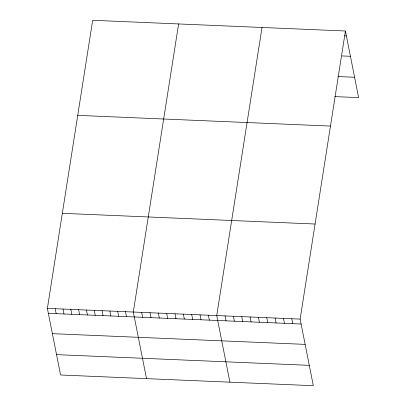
<?xml version="1.0" encoding="UTF-8"?>
<svg xmlns="http://www.w3.org/2000/svg" width="406" height="406" viewBox="0 0 406 406"><rect width="100%" height="100%" fill="white"/><g stroke="black" fill="none" stroke-linecap="round" stroke-linejoin="round"><path stroke-width="0.61" d="M345.425 31.008L300.135 319.096L313.32 385.7L60.575 374.992L47.385 308.387L92.68 20.3L345.425 31.008L358.615 97.613L334.783 96.603M178.615 23.939L133.32 312.026L146.51 378.636M262.022 27.471L216.728 315.563L229.913 382.168M344.613 35.855L346.404 35.931M342.091 55.932L350.434 56.287M337.904 76.551L354.585 77.257M77.729 115.37L330.479 126.073M62.331 213.317L315.081 224.026M47.385 308.387L300.135 319.096M48.36 313.315L301.11 324.018M52.389 333.666L305.139 344.374M56.541 354.641L309.291 365.344M291.792 318.74L292.767 323.668M283.454 318.39L284.428 323.313M275.111 318.035L276.085 322.958M266.772 317.68L267.747 322.608M258.429 317.33L259.404 322.252M250.091 316.974L251.065 321.902M241.748 316.619L242.722 321.547M233.409 316.269L234.384 321.192M225.066 315.914L226.04 320.841M208.385 315.208L209.359 320.136M200.046 314.853L201.021 319.781M191.703 314.503L192.683 319.426M183.365 314.148L184.339 319.075M175.022 313.797L176.001 318.72M166.683 313.442L167.658 318.365M158.34 313.087L159.319 318.015M150.002 312.737L150.976 317.659M141.658 312.381L142.638 317.309M125.505 311.696L126.484 316.624M117.694 311.366L118.669 316.294M109.884 311.037L110.858 315.959M102.068 310.707L103.048 315.629M94.258 310.372L95.232 315.3M86.448 310.042L87.422 314.97M78.632 309.712L79.606 314.64M70.822 309.382L71.796 314.305M63.011 309.052L63.986 313.975M55.196 308.717L56.17 313.645"/></g></svg>
